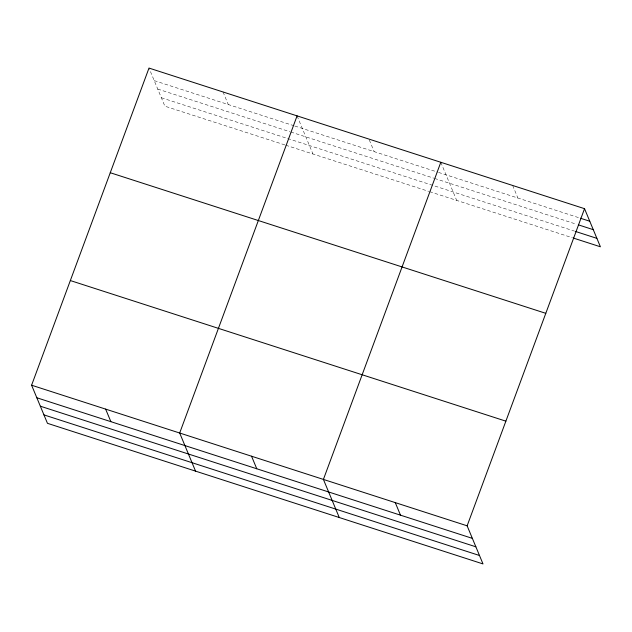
<?xml version="1.0" encoding="UTF-8"?>
<svg xmlns="http://www.w3.org/2000/svg" width="632" height="632" viewBox="0 0 632 632"><rect width="100%" height="100%" fill="white"/><g stroke="black" fill="none" stroke-linecap="round" stroke-linejoin="round"><path stroke-width="0.47" stroke-dasharray="3.16 2.37" d="M154.232 80.627L293.872 125.713M294.812 126.013L437.636 172.125M438.569 172.425L579.497 217.922M157.739 89.065L289.891 131.725M290.823 132.025L433.678 178.145M434.611 178.445L576.471 224.242M161.358 97.747L574.488 231.122M284.835 144.91L164.865 106.184L149.002 68.074M285.767 145.218L428.678 191.354M429.61 191.654L572.402 237.75M512.671 185.476L517.9 198.037M440.812 162.282L456.675 200.391M369.317 139.972L374.176 151.633M297.079 115.877L312.951 153.987M223.041 91.972L228.27 104.533"/><path stroke-width="0.95" d="M584.537 208.678L467.135 525.816L482.998 563.926L47.463 423.322L31.6 385.212L149.002 68.074L584.537 208.678L600.4 246.788L573.335 238.051M297.079 115.877L179.685 433.015L195.549 471.124M440.812 162.282L323.41 479.419L339.273 517.529M580.429 218.222L589.759 221.232M578.343 224.842L593.274 229.669M575.42 231.423L596.892 238.359M110.26 172.726L545.795 313.33M70.342 280.553L505.877 421.157M31.6 385.212L467.135 525.816M36.83 397.765L472.357 538.369M40.337 406.202L475.872 546.806M43.956 414.892L479.491 555.496M395.269 502.614L400.498 515.175M251.544 456.217L256.774 468.77M105.639 409.117L110.869 421.67"/></g></svg>
